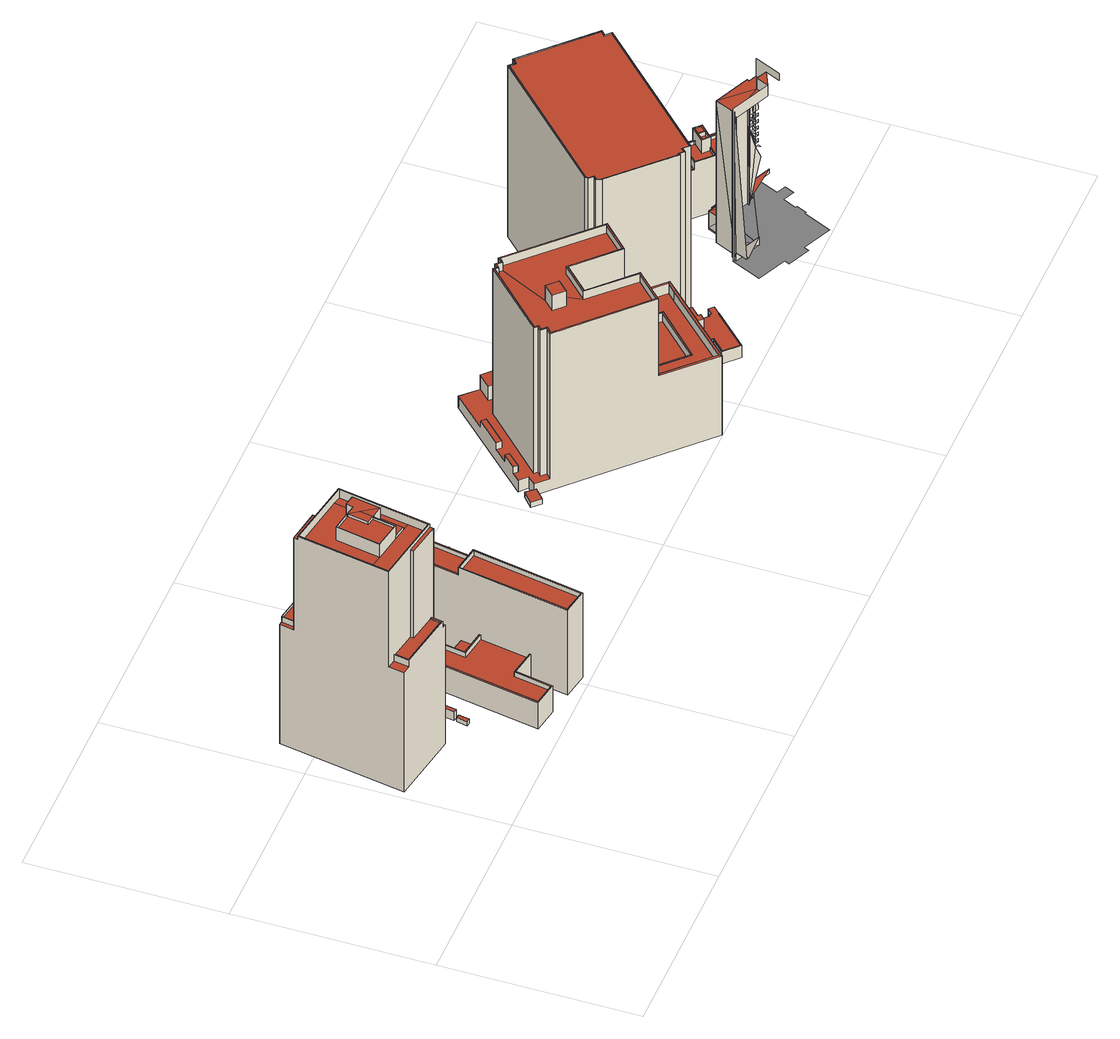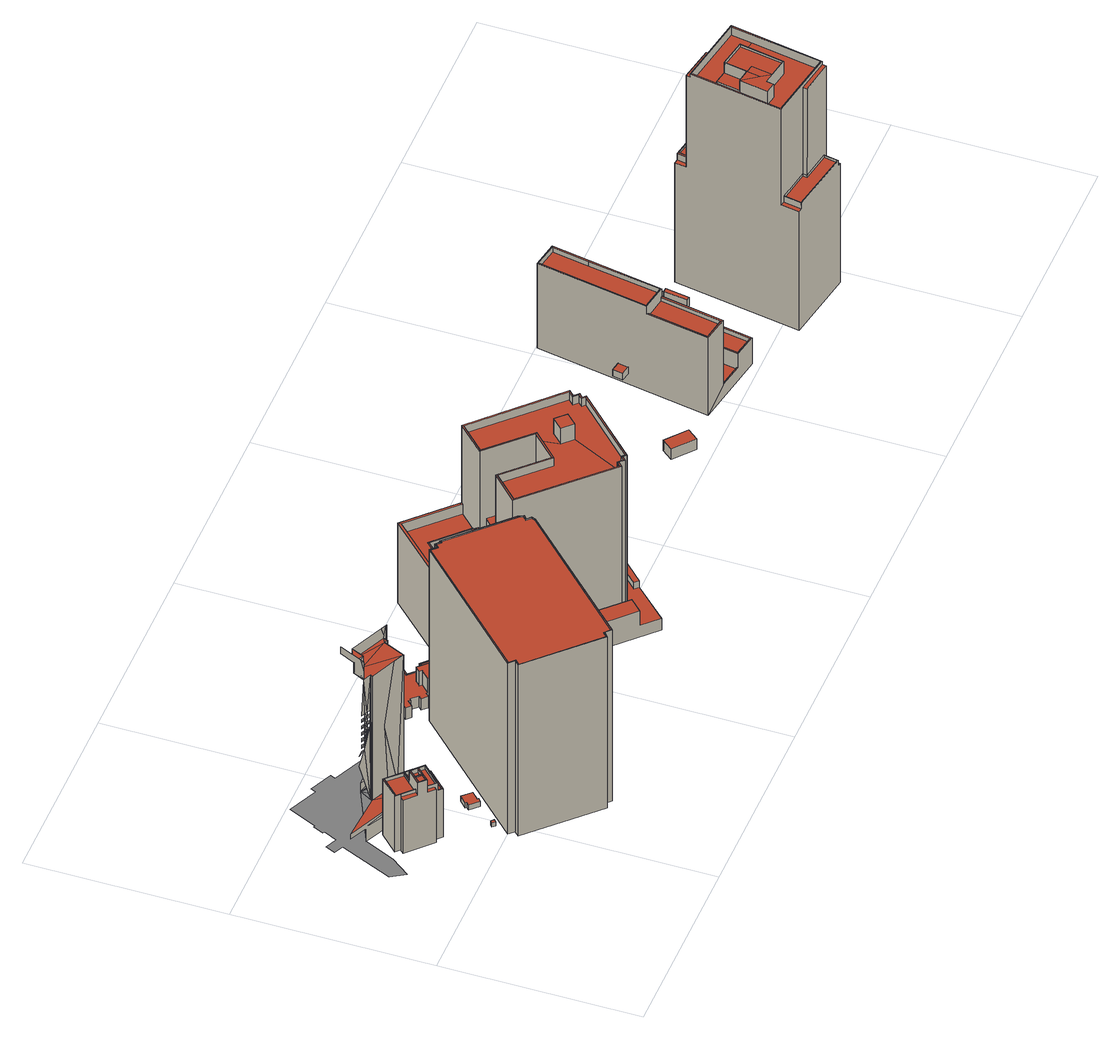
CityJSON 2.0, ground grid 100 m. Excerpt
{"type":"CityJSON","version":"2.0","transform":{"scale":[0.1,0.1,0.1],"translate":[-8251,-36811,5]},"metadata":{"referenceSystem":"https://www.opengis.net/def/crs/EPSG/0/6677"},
"CityObjects":{
"building1":{"type":"Building","attributes":{"class":3002,"usage":401,"measuredHeight":129.6,"storeysAboveGround":29,"storeysBelowGround":0,"prefecture":13,"city":13103,"footprintArea":2425.63,"fireproofType":1001,"coverageRatio":60,"floorAreaRatio":400,"surveyYear":2021,"urbanPlanType":21,"areaClassificationType":22,"landUseType":212,"districts":"6","detailedUsage":"1210","floodRisk_description":10,"floodRisk_rank":1,"floodRisk_depth":0.33,"floodRisk_adminType":2,"floodRisk_scale":2,"meshCode":"53394509"},"geometry":[{"type":"Solid","lod":"2","boundaries":[[[[0,1,2,3]],[[4,5,6,7]],[[8,9,10,11,12,13,14,15]],[[16,17,18,19]],[[20,21,22,23]],[[24,25,26,27]],[[5,28,29,6]],[[30,31,21,20]],[[32,33,34,35]],[[36,4,7,37]],[[38,39,40,41,42,43]],[[44,45,46,47,48,49,41,40,50]],[[51,52,53,54]],[[52,55,56,53]],[[57,58,38,43,45,44]],[[59,60,61]],[[62,56,55]],[[63,64,65,66]],[[67,68,69,70]],[[71,60,59,72,73,37]],[[23,22,74,31,30,75]],[[76,77,78,79]],[[80,81,82,83,84,85,86,87]],[[88,89,90,91,92,93,94,95]],[[28,61,60,29]],[[71,37,7,96,97]],[[98,51,54,99]],[[100,101,102,103]],[[97,104,105,106,60,71]],[[99,107,98]],[[37,73,36]],[[108,109,110,111,112,113]],[[76,79,45,43]],[[54,67,70,99]],[[82,81,59,61]],[[105,104,41,49]],[[65,64,2,1,68,67,54,53]],[[19,114,115,16]],[[83,82,61,28]],[[20,57,44,50,30]],[[90,89,62,55]],[[74,22,100,103,32,35,3,2,64,63]],[[95,94,107,115]],[[0,3,35,34,12,11,27,26]],[[93,92,51,98]],[[46,45,79,7,6]],[[57,20,23,58]],[[86,85,4,36]],[[9,110,109,101,100,22,21,25,24,10]],[[63,66,56,62,114,19,18,31,74]],[[29,47,46,6]],[[16,115,107,99,70,69,17]],[[81,80,72,59]],[[24,27,11,10]],[[85,84,5,4]],[[80,87,73,72]],[[7,79,78,96]],[[111,8,15,112]],[[56,66,65,53]],[[84,83,28,5]],[[30,50,40,39,75]],[[87,86,36,73]],[[106,105,49,48]],[[108,113,14,13,33,32,103,102]],[[69,68,1,0,26,25,21,31,18,17]],[[109,108,102,101]],[[91,90,55,52]],[[48,47,29,60,106]],[[77,76,43,42]],[[77,97,96,78]],[[112,15,14,113]],[[12,34,33,13]],[[75,39,38,58,23]],[[88,95,115,114]],[[89,88,114,62]],[[110,9,8,111]],[[92,91,52,51]],[[97,77,42,41,104]],[[94,93,98,107]]]],"semantics":{"surfaces":[{"type":"GroundSurface"},{"type":"RoofSurface"},{"type":"WallSurface"}],"values":[[0,1,1,1,1,1,1,1,1,1,1,1,1,1,1,1,1,1,1,1,1,1,1,1,1,1,1,1,1,1,1,1,2,2,2,2,2,2,2,2,2,2,2,2,2,2,2,2,2,2,2,2,2,2,2,2,2,2,2,2,2,2,2,2,2,2,2,2,2,2,2,2,2,2,2,2,2,2,2]]}}]},
"building2":{"type":"Building","attributes":{"class":3001,"usage":461,"measuredHeight":-9999,"storeysAboveGround":9999,"storeysBelowGround":9999,"prefecture":13,"city":13103,"footprintArea":-9999,"fireproofType":1011,"coverageRatio":60,"floorAreaRatio":400,"surveyYear":1,"urbanPlanType":21,"areaClassificationType":22,"landUseType":214,"districts":"6","detailedUsage":"0","meshCode":"53394509"},"geometry":[{"type":"Solid","lod":"2","boundaries":[[[[116,117,118,119]],[[120,121,122,123]],[[117,116,121,120]],[[118,117,120,123]],[[116,119,122,121]],[[119,118,123,122]]]],"semantics":{"surfaces":[{"type":"GroundSurface"},{"type":"RoofSurface"},{"type":"WallSurface"}],"values":[[0,1,2,2,2,2]]}}]},
"building3":{"type":"Building","attributes":{"class":3001,"usage":461,"measuredHeight":5.2,"storeysAboveGround":9999,"storeysBelowGround":9999,"prefecture":13,"city":13103,"footprintArea":-9999,"fireproofType":1011,"coverageRatio":60,"floorAreaRatio":400,"surveyYear":1,"urbanPlanType":21,"areaClassificationType":22,"landUseType":214,"districts":"6","detailedUsage":"0","meshCode":"53394509"},"geometry":[{"type":"Solid","lod":"2","boundaries":[[[[124,125,126,127]],[[128,129,130,131]],[[124,127,130,129]],[[125,124,129,128]],[[127,126,131,130]],[[126,125,128,131]]]],"semantics":{"surfaces":[{"type":"GroundSurface"},{"type":"RoofSurface"},{"type":"WallSurface"}],"values":[[0,1,2,2,2,2]]}}]},
"building4":{"type":"Building","attributes":{"class":3001,"usage":421,"measuredHeight":5.7,"storeysAboveGround":1,"storeysBelowGround":0,"prefecture":13,"city":13103,"footprintArea":24.83,"fireproofType":1001,"coverageRatio":60,"floorAreaRatio":400,"surveyYear":2021,"urbanPlanType":21,"areaClassificationType":22,"landUseType":214,"districts":"6","detailedUsage":"1110","meshCode":"53394509"},"geometry":[{"type":"Solid","lod":"2","boundaries":[[[[132,133,134,135]],[[136,137,138,139]],[[135,134,139,138]],[[132,135,138,137]],[[134,133,136,139]],[[133,132,137,136]]]],"semantics":{"surfaces":[{"type":"GroundSurface"},{"type":"RoofSurface"},{"type":"WallSurface"}],"values":[[0,1,2,2,2,2]]}}]},
"building5":{"type":"Building","attributes":{"class":3002,"usage":421,"measuredHeight":43.6,"storeysAboveGround":11,"storeysBelowGround":0,"prefecture":13,"city":13103,"footprintArea":3037.69,"fireproofType":1001,"coverageRatio":60,"floorAreaRatio":400,"surveyYear":2021,"urbanPlanType":21,"areaClassificationType":22,"landUseType":214,"districts":"6","detailedUsage":"1110","floodRisk_description":10,"floodRisk_rank":1,"floodRisk_depth":0.11,"floodRisk_adminType":2,"floodRisk_scale":2,"landslideRisk_description":1,"landslideRisk_areaType":2,"meshCode":"53394509"},"geometry":[{"type":"Solid","lod":"2","boundaries":[[[[140,141,142,143,144,145,146,147,148,149,150,151]],[[143,148,147,144]],[[152,153,154,155]],[[156,157,158,159]],[[160,161,162,163]],[[164,165,166,167]],[[168,169,170,171,172]],[[173,174,175,176]],[[177,178,179,180]],[[181,182,183,184]],[[155,154,175,174]],[[177,185,186,178]],[[167,166,187,188]],[[189,190,191,192]],[[180,179,153,152]],[[188,187,193,194]],[[195,196,197,198,199,200,201,202]],[[203,204,205,206]],[[170,207,208,171]],[[209,210,173,176]],[[208,207,211,212,213]],[[194,193,214,215]],[[164,215,214,165]],[[216,217,218,219,220]],[[213,156,159,208]],[[183,182,174,173,191,190,145,144,206,205,162,161]],[[181,211,207,170,169,148]],[[163,162,205,204]],[[161,160,184,183]],[[142,141,180,152]],[[175,202,201,176]],[[153,196,195,154]],[[182,181,148,143,155,174]],[[187,216,220,193]],[[214,219,218,165]],[[145,190,189,146]],[[178,198,197,179]],[[212,211,181,184,160,163,204,203,147,146,189,192,210,209,200,199,186,185,151,150,215,164,167]],[[193,220,219,214]],[[198,178,186,199]],[[172,157,156,213,212,167,188,168]],[[173,210,192,191]],[[154,195,202,175]],[[168,188,194,149,148,169]],[[165,218,217,166]],[[200,209,176,201]],[[141,140,177,180]],[[206,144,147,203]],[[143,142,152,155]],[[150,149,194,215]],[[166,217,216,187]],[[171,158,157,172]],[[208,159,158,171]],[[140,151,185,177]],[[179,197,196,153]]]],"semantics":{"surfaces":[{"type":"GroundSurface"},{"type":"RoofSurface"},{"type":"WallSurface"}],"values":[[0,0,1,1,1,1,1,1,1,1,1,1,1,1,1,1,1,1,1,1,1,1,1,1,2,2,2,2,2,2,2,2,2,2,2,2,2,2,2,2,2,2,2,2,2,2,2,2,2,2,2,2,2,2,2]]}}]},
"building6":{"type":"Building","attributes":{"class":3003,"usage":421,"measuredHeight":3.8,"storeysAboveGround":9999,"storeysBelowGround":0,"prefecture":13,"city":13103,"footprintArea":24.77,"fireproofType":1011,"coverageRatio":60,"floorAreaRatio":400,"surveyYear":2021,"urbanPlanType":21,"areaClassificationType":22,"landUseType":214,"districts":"6","detailedUsage":"1110","meshCode":"53394509"},"geometry":[{"type":"Solid","lod":"2","boundaries":[[[[221,222,223,224]],[[225,226,227,228]],[[222,221,226,225]],[[221,224,227,226]],[[223,222,225,228]],[[224,223,228,227]]]],"semantics":{"surfaces":[{"type":"GroundSurface"},{"type":"RoofSurface"},{"type":"WallSurface"}],"values":[[0,1,2,2,2,2]]}}]},
"building7":{"type":"Building","attributes":{"class":3001,"usage":421,"measuredHeight":6.5,"storeysAboveGround":1,"storeysBelowGround":0,"prefecture":13,"city":13103,"footprintArea":92.1,"fireproofType":1001,"coverageRatio":80,"floorAreaRatio":600,"surveyYear":2021,"urbanPlanType":21,"areaClassificationType":22,"landUseType":214,"districts":"10","detailedUsage":"1110","meshCode":"53394509","name":"赤坂警察署米国大使館警備派出所"},"geometry":[{"type":"Solid","lod":"2","boundaries":[[[[229,230,231,232]],[[233,234,235,236]],[[230,229,234,233]],[[229,232,235,234]],[[232,231,236,235]],[[231,230,233,236]]]],"semantics":{"surfaces":[{"type":"GroundSurface"},{"type":"RoofSurface"},{"type":"WallSurface"}],"values":[[0,1,2,2,2,2]]}}]},
"building8":{"type":"Building","attributes":{"class":3003,"usage":422,"measuredHeight":-9999,"storeysAboveGround":1,"storeysBelowGround":0,"prefecture":13,"city":13103,"footprintArea":41.04,"fireproofType":1002,"coverageRatio":80,"floorAreaRatio":600,"surveyYear":2021,"urbanPlanType":21,"areaClassificationType":22,"landUseType":214,"districts":"10","detailedUsage":"1131","meshCode":"53394509"},"geometry":[{"type":"Solid","lod":"2","boundaries":[[[[237,238,239,240]],[[241,242,243,244]],[[239,238,241,244]],[[238,237,242,241]],[[240,239,244,243]],[[237,240,243,242]]]],"semantics":{"surfaces":[{"type":"GroundSurface"},{"type":"RoofSurface"},{"type":"WallSurface"}],"values":[[0,1,2,2,2,2]]}}]},
"building9":{"type":"Building","attributes":{"class":9999,"usage":422,"measuredHeight":99.2,"storeysAboveGround":19,"storeysBelowGround":0,"prefecture":13,"city":13103,"footprintArea":5879.69,"fireproofType":1001,"coverageRatio":80,"floorAreaRatio":600,"surveyYear":2021,"urbanPlanType":21,"areaClassificationType":22,"landUseType":214,"districts":"10","detailedUsage":"1131","floodRisk_description":10,"floodRisk_rank":1,"floodRisk_depth":0.16,"floodRisk_adminType":2,"floodRisk_scale":2,"meshCode":"53394509","name":"虎の門病院"},"geometry":[{"type":"Solid","lod":"2","boundaries":[[[[245,246,247,248,249,250,251,252,253,254,255,256,257,258,259,260,261,262,263,264,265,266,267,268,269,270,271,272,273,274,275,276,277,278,279,280,281,282,283,284,285,286,287]],[[288,289,290,291]],[[292,293,294,295]],[[296,297,298,299]],[[300,301,302,303]],[[304,305,306]],[[307,308,309,310]],[[311,312,313,314,315,316,317,318]],[[319,320,321,322]],[[323,324,325,326]],[[327,328,329,330,331,332]],[[333,334,335,336]],[[337,338,339,340]],[[341,342,343,344]],[[345,346,347,348,349,350,351,352]],[[353,303,302,354]],[[335,355,356,336]],[[357,358,359,360,361,362,363,364,365,366,367,368,369,370,371,372,373,374,375,376,377,378,379]],[[292,295,380,381]],[[382,383,384,385,386,387,388,389,390,391]],[[392,393,394,395]],[[396,397,398,399,400,401,402,403,404]],[[405,322,321,406]],[[407,408,409,410]],[[411,412,413,414]],[[415,416,417,418]],[[419,420,421,422]],[[423,424,425,426,427,428,429,430,431,400,399,432,433,398,397,434]],[[435,436,437,438]],[[439,440,441,442,443]],[[444,445,446,447]],[[448,422,421,449]],[[450,340,339,451]],[[381,380,306,305]],[[452,453,454,455,456,457,458,459,460,461,462,463,464,465,466,467]],[[468,469,470,471]],[[415,418,338,337]],[[448,449,472,473]],[[474,447,446,475]],[[476,477,320,319]],[[393,392,478,479]],[[480,481,482,483]],[[353,354,484,485]],[[450,451,486,487]],[[488,489,490,491]],[[492,344,343,493]],[[395,394,334,333]],[[441,440,289,288]],[[474,475,494,495]],[[480,291,290,481]],[[405,406,298,297]],[[484,443,442,485]],[[487,486,496,497]],[[498,499,500,501]],[[502,503,504,505]],[[296,299,301,300]],[[473,472,498,501]],[[407,497,496,408]],[[506,436,435,325,324]],[[507,508,509,510,511,512]],[[420,419,513,514]],[[492,493,417,416]],[[515,294,293,516,517]],[[483,482,477,476]],[[341,495,494,342]],[[444,410,409,445]],[[518,519,520,521,522]],[[523,524,525,526,527,528,529,530,531,532,533,534,535,536,537,538,539,540,541,357,379,542,543,544,545,546,547,548,549,550,551,552,553,554,555,556,557,558,559,560]],[[512,511,556,555]],[[310,509,508,307]],[[446,465,464,475]],[[359,498,472,360]],[[419,422,261,260]],[[475,464,463,494]],[[489,488,398,433]],[[409,467,466,445]],[[481,401,400,482]],[[339,456,455,451]],[[445,466,465,446]],[[557,510,509,310,271,270,558]],[[266,265,500,292,381]],[[365,513,419,260,259,366]],[[432,399,491,490]],[[320,430,429,321]],[[528,505,504,525,524,414,413,559,558,270,269,529]],[[486,454,453,496]],[[532,531,267,266,381,305,319,322]],[[273,272,309,308]],[[288,291,438,437,478,392,384,383,517,516]],[[290,402,401,481]],[[540,442,441,541]],[[559,413,412,560]],[[250,249,546,545]],[[282,281,416,415]],[[493,460,459,417]],[[406,428,427,298]],[[284,283,337,340]],[[283,282,415,337]],[[487,497,287,286]],[[535,296,300,536]],[[294,391,390,295]],[[295,390,389,380]],[[490,489,433,432]],[[394,393,316,315]],[[354,423,434,484]],[[264,263,473,501]],[[336,356,323,326,476,319,305,304,388,387]],[[385,395,333,386]],[[314,313,335,334]],[[281,280,492,416]],[[384,392,395,385]],[[334,394,315,314]],[[554,274,273,308,307,508,507]],[[269,268,530,529]],[[251,250,545,352,351,375,374]],[[550,520,519,551]],[[289,403,402,290]],[[536,300,303,537]],[[399,398,488,491]],[[326,328,327,468,471,483,476]],[[325,329,328,326]],[[258,257,368,367]],[[417,459,458,418]],[[254,253,372,371]],[[549,521,520,550]],[[386,333,336,387]],[[343,461,460,493]],[[523,411,414,524]],[[327,332,469,468]],[[501,500,265,264]],[[517,383,382,515]],[[362,421,420,363]],[[299,426,425,301]],[[515,382,391,294]],[[482,400,431,477]],[[388,304,306,380,389]],[[526,503,502,527]],[[364,514,513,365]],[[438,291,480,470,469,332,331]],[[525,504,503,526]],[[499,498,359,358]],[[276,275,549,548]],[[279,278,341,344]],[[542,347,346,543]],[[537,303,353,538]],[[255,254,371,370]],[[245,287,497,407]],[[292,500,499,358,357,293]],[[268,267,531,530]],[[252,251,374,373]],[[436,318,317,479,478,437]],[[246,245,407,410]],[[484,434,397,443]],[[549,275,274,554,553,522,521]],[[348,347,542,379,378]],[[439,396,404,440]],[[249,248,547,546]],[[298,427,426,299]],[[539,485,442,540]],[[448,473,263,262]],[[541,441,288,516,293,357]],[[285,284,340,450]],[[286,285,450,487]],[[363,420,514,364]],[[480,483,471,470]],[[377,349,348,378]],[[551,519,518,552]],[[247,444,447,547,248]],[[317,316,393,479]],[[544,345,352,545]],[[313,312,355,335]],[[418,458,457,338]],[[302,424,423,354]],[[311,318,436,506]],[[277,276,548,474,495]],[[408,452,467,409]],[[556,511,510,557]],[[361,449,421,362]],[[435,330,329,325]],[[280,279,344,492]],[[376,350,349,377]],[[253,252,373,372]],[[324,323,356,355,312,311,506]],[[256,255,370,369]],[[560,412,411,523]],[[360,472,449,361]],[[533,405,297,534]],[[477,431,430,320]],[[532,322,405,533]],[[547,447,474,548]],[[247,246,410,444]],[[552,518,522,553]],[[278,277,495,341]],[[422,448,262,261]],[[554,507,512,555]],[[438,331,330,435]],[[534,297,296,535]],[[538,353,485,539]],[[440,404,403,289]],[[259,258,367,366]],[[543,346,345,544]],[[443,397,396,439]],[[338,457,456,339]],[[301,425,424,302]],[[272,271,310,309]],[[496,453,452,408]],[[494,463,462,342]],[[321,429,428,406]],[[257,256,369,368]],[[342,462,461,343]],[[527,502,505,528]],[[451,455,454,486]],[[375,351,350,376]]]],"semantics":{"surfaces":[{"type":"GroundSurface"},{"type":"RoofSurface"},{"type":"WallSurface"}],"values":[[0,1,1,1,1,1,1,1,1,1,1,1,1,1,1,1,1,1,1,1,1,1,1,1,1,1,1,1,1,1,1,1,1,1,1,1,1,1,1,1,1,1,1,1,1,1,1,1,1,1,1,1,1,1,1,1,1,1,1,1,1,1,1,1,1,1,1,1,2,2,2,2,2,2,2,2,2,2,2,2,2,2,2,2,2,2,2,2,2,2,2,2,2,2,2,2,2,2,2,2,2,2,2,2,2,2,2,2,2,2,2,2,2,2,2,2,2,2,2,2,2,2,2,2,2,2,2,2,2,2,2,2,2,2,2,2,2,2,2,2,2,2,2,2,2,2,2,2,2,2,2,2,2,2,2,2,2,2,2,2,2,2,2,2,2,2,2,2,2,2,2,2,2,2,2,2,2,2,2,2,2,2,2,2,2,2,2,2,2,2,2,2,2,2,2,2,2,2,2,2,2,2,2,2,2,2,2,2,2,2,2,2,2]]}}]},
"building10":{"type":"Building","attributes":{"class":9999,"usage":401,"measuredHeight":98.4,"storeysAboveGround":21,"storeysBelowGround":0,"prefecture":13,"city":13103,"footprintArea":1985.17,"fireproofType":1001,"coverageRatio":80,"floorAreaRatio":600,"surveyYear":2021,"urbanPlanType":21,"areaClassificationType":22,"landUseType":212,"districts":"10","detailedUsage":"1210","floodRisk_description":10,"floodRisk_rank":1,"floodRisk_depth":0.08,"floodRisk_adminType":2,"floodRisk_scale":2,"meshCode":"53394509"},"geometry":[{"type":"MultiSurface","lod":"2","boundaries":[[[561,562,563]],[[564,561,563]],[[561,565,566]],[[561,564,565]],[[567,566,565]],[[568,565,564]],[[565,568,567]],[[567,568,569]],[[570,571,568,572]],[[573,562,561]],[[569,568,572]],[[574,567,569]],[[568,575,572]],[[576,561,566]],[[569,572,574]],[[572,577,578,570]],[[567,576,566]],[[574,572,575]],[[574,576,567]],[[579,580,581,568,571,582]],[[568,564,580]],[[575,583,574]],[[573,561,576]],[[575,568,581]],[[577,584,585,578]],[[574,583,586]],[[587,576,574]],[[587,574,586]],[[588,583,575]],[[583,589,586]],[[588,575,581]],[[586,589,587]],[[568,581,588,590,591,592,593,584,577,572]],[[589,594,587]],[[595,596,597,598]],[[584,593,599,597,596,585]],[[589,583,593]],[[600,576,587]],[[601,588,581,580]],[[598,594,589]],[[581,601,588]],[[602,583,588]],[[603,587,594]],[[599,598,589]],[[580,604,601]],[[583,602,593]],[[598,605,594]],[[588,601,590]],[[587,603,600]],[[589,593,599]],[[604,590,588,601]],[[594,605,603]],[[590,601,604]],[[602,588,590]],[[605,598,606]],[[607,591,590,604,608,609]],[[610,604,609]],[[605,611,603]],[[612,613,605,614]],[[615,616,617,618,619,620,621,622,623,624,625,626,627,628,629,582,571,570,578,585,596,595,613,612,630,631,632,633,634]],[[635,636,602]],[[637,602,638]],[[602,637,635]],[[602,639,640]],[[638,602,641]],[[640,641,602]],[[614,611,605]],[[636,593,602]],[[592,642,599,593]],[[599,593,636]],[[606,614,605]],[[604,643,590]],[[639,602,644]],[[638,645,637]],[[641,640,646]],[[602,590,643]],[[636,635,647]],[[648,576,600]],[[645,638,649]],[[641,646,650]],[[651,603,611]],[[614,605,606,652]],[[653,635,654]],[[644,602,643]],[[600,603,651]],[[604,610,643]],[[647,635,655]],[[655,635,656]],[[656,635,657]],[[657,635,658]],[[658,635,653]],[[644,659,646]],[[650,660,649]],[[660,650,646]],[[661,645,649]],[[662,654,645]],[[651,611,614]],[[649,663,661]],[[663,649,660]],[[645,661,662]],[[654,662,653]],[[664,646,659]],[[646,664,660]],[[606,652,614]],[[644,643,659]],[[614,652,630,612]],[[636,647,665]],[[600,652,606]],[[651,614,652]],[[652,606,631,630]],[[657,658,666]],[[656,667,655]],[[662,668,653]],[[663,669,661]],[[664,670,660]],[[659,643,671]],[[651,652,600]],[[667,656,672]],[[666,658,673]],[[668,662,674]],[[669,663,675]],[[670,664,676]],[[677,647,678]],[[679,606,598]],[[599,680,598]],[[606,648,600]],[[631,606,605,613,595,598,681,682,683,632]]],"semantics":{"surfaces":[{"type":"OuterCeilingSurface"},{"type":"WallSurface"},{"type":"GroundSurface"},{"type":"RoofSurface"},{"type":"OuterFloorSurface"}],"values":[0,1,1,1,2,1,1,1,1,0,1,2,3,1,1,1,2,1,2,1,1,1,1,3,1,1,2,2,3,1,3,1,3,1,1,1,1,2,1,1,1,3,2,3,3,3,1,1,2,1,1,1,1,3,1,1,1,1,1,2,1,1,1,1,1,1,1,1,1,1,4,1,1,1,1,3,1,2,1,1,2,3,1,1,2,1,1,1,1,1,1,1,1,1,1,1,1,1,1,1,1,1,1,4,1,1,1,1,1,1,1,1,1,1,1,1,1,1,1,1,1,1,1,1,3,1,1]}}]},
"building11":{"type":"Building","attributes":{"class":3002,"usage":461,"measuredHeight":3.2,"storeysAboveGround":9999,"storeysBelowGround":9999,"prefecture":13,"city":13103,"footprintArea":-9999,"fireproofType":1011,"coverageRatio":80,"floorAreaRatio":600,"surveyYear":1,"urbanPlanType":21,"areaClassificationType":22,"landUseType":212,"districts":"10","detailedUsage":"0","floodRisk_description":10,"floodRisk_rank":1,"floodRisk_depth":0.19,"floodRisk_adminType":2,"floodRisk_scale":2,"meshCode":"53394509"},"geometry":[{"type":"Solid","lod":"2","boundaries":[[[[684,685,686,687,688,689,690,691]],[[692,693,694,695,696,697,698,699]],[[685,684,692,699]],[[689,688,696,695]],[[684,691,693,692]],[[690,689,695,694]],[[686,685,699,698]],[[687,686,698,697]],[[691,690,694,693]],[[688,687,697,696]]]],"semantics":{"surfaces":[{"type":"GroundSurface"},{"type":"RoofSurface"},{"type":"WallSurface"}],"values":[[0,1,2,2,2,2,2,2,2,2]]}}]},
"building12":{"type":"Building","attributes":{"class":3002,"usage":401,"measuredHeight":-9999,"storeysAboveGround":38,"storeysBelowGround":2,"prefecture":13,"city":13103,"footprintArea":4030.52,"fireproofType":1001,"coverageRatio":80,"floorAreaRatio":600,"surveyYear":2021,"urbanPlanType":21,"areaClassificationType":22,"landUseType":212,"districts":"10","detailedUsage":"1210","floodRisk_description":10,"floodRisk_rank":1,"floodRisk_depth":0.11,"floodRisk_adminType":2,"floodRisk_scale":2,"meshCode":"53394509"},"geometry":[{"type":"Solid","lod":"2","boundaries":[[[[700,701,702,703]],[[704,705,706,707]],[[700,703,706,705]],[[702,701,704,707]],[[703,702,707,706]],[[701,700,705,704]]]],"semantics":{"surfaces":[{"type":"GroundSurface"},{"type":"RoofSurface"},{"type":"WallSurface"}],"values":[[0,1,2,2,2,2]]}}]},
"building13":{"type":"Building","attributes":{"class":3002,"usage":401,"measuredHeight":34.5,"storeysAboveGround":9,"storeysBelowGround":0,"prefecture":13,"city":13103,"footprintArea":359.28,"fireproofType":1001,"coverageRatio":80,"floorAreaRatio":600,"surveyYear":2021,"urbanPlanType":21,"areaClassificationType":22,"landUseType":212,"districts":"10","detailedUsage":"1210","floodRisk_description":10,"floodRisk_rank":1,"floodRisk_depth":0.09,"floodRisk_adminType":2,"floodRisk_scale":2,"meshCode":"53394509"},"geometry":[{"type":"Solid","lod":"2","boundaries":[[[[708,709,710,711,712,713,714,715]],[[716,717,718,719,720]],[[721,722,723,724]],[[725,726,727]],[[716,728,729,730]],[[731,732,733,734]],[[718,735,736,719]],[[737,738,739,740]],[[741,742,743,744]],[[745,746,747,748]],[[749,750,751]],[[752,753,746,745]],[[748,747,727,726]],[[754,755,756,757,758]],[[730,729,759,760]],[[761,762,763,764]],[[765,766,767,768]],[[739,738,769,770,771,772]],[[773,774,775,776]],[[777,778,779,780]],[[781,782,783,784,785,786,787,788]],[[740,789,752,790,737]],[[760,759,791,792]],[[791,728,716,720,793,792]],[[794,792,793,736,735]],[[774,773,731,734]],[[789,750,749,753,752]],[[759,744,743,791]],[[751,788,787,749]],[[769,709,708,780,770]],[[710,709,769,738,737,790]],[[731,767,766,732]],[[752,745,775,774,711,710,790]],[[739,755,754,740]],[[724,723,726,725,782,781,717,716,730]],[[714,713,722,721]],[[771,770,780,779]],[[708,715,777,780]],[[728,742,741,729]],[[751,750,794,735,718,717,781,788]],[[749,787,786,753]],[[772,756,755,739]],[[727,783,782,725]],[[750,757,756,772,771,779,778,760,792,794]],[[747,784,783,727]],[[746,785,784,747]],[[729,741,744,759]],[[720,762,761,793]],[[789,758,757,750]],[[753,786,785,746]],[[736,764,763,719]],[[712,711,774,734]],[[724,730,760,778,777,715,714,721]],[[793,761,764,736]],[[719,763,762,720]],[[773,768,767,731]],[[776,765,768,773]],[[745,748,733,732,766,765,776,775]],[[712,734,733,748,726,723,722,713]],[[791,743,742,728]],[[740,754,758,789]]]],"semantics":{"surfaces":[{"type":"GroundSurface"},{"type":"RoofSurface"},{"type":"WallSurface"}],"values":[[0,1,1,1,1,1,1,1,1,1,1,1,1,1,1,1,1,1,1,1,1,1,1,1,1,1,1,2,2,2,2,2,2,2,2,2,2,2,2,2,2,2,2,2,2,2,2,2,2,2,2,2,2,2,2,2,2,2,2,2,2]]}}]}
},
"vertices":[
[0,521,50],[112,1163,50],[479,1099,50],[367,457,50],[285,669,1400],[147,693,1400],[145,691,1400],[287,666,1400],[53,517,825],[66,591,825],[60,592,825],[47,513,825],[345,461,825],[355,521,825],[348,522,825],[338,467,825],[274,1062,1352],[100,1092,1352],[96,1071,1352],[270,1041,1352],[21,604,1371],[14,600,1371],[381,536,1371],[376,543,1371],[60,592,785],[14,600,785],[0,521,785],[47,513,785],[186,916,1400],[185,918,1400],[101,1064,1371],[96,1071,1371],[377,517,785],[355,521,785],[345,461,785],[367,457,785],[305,783,1400],[308,785,1400],[394,647,1320],[456,1002,1320],[416,1010,1320],[400,918,1320],[374,773,1320],[353,655,1320],[39,710,1320],[287,666,1320],[145,691,1320],[185,918,1320],[340,891,1320],[346,928,1320],[101,1064,1320],[133,1158,819],[454,1101,819],[456,1103,819],[131,1160,819],[439,1014,819],[440,1011,819],[21,604,1320],[376,543,1320],[285,899,1400],[286,901,1400],[283,899,1400],[439,1012,819],[463,1007,781],[479,1099,781],[456,1103,781],[440,1011,781],[131,1160,784],[112,1163,784],[100,1092,784],[119,1089,784],[319,852,1400],[267,792,1400],[306,785,1400],[463,1007,1371],[456,1002,1371],[353,655,1337],[374,773,1337],[308,784,1337],[287,666,1337],[267,792,1385],[285,899,1385],[283,899,1385],[186,916,1385],[147,693,1385],[285,669,1385],[305,783,1385],[306,785,1385],[270,1041,804],[439,1012,804],[439,1014,804],[454,1101,804],[133,1158,804],[121,1091,804],[121,1089,804],[274,1062,804],[308,784,1400],[374,773,1400],[121,1091,819],[119,1089,819],[381,536,1352],[205,566,1352],[202,548,1352],[377,517,1352],[400,918,1400],[346,928,1400],[340,891,1400],[121,1089,819],[202,548,817],[205,566,817],[66,591,817],[53,517,817],[338,467,817],[348,522,817],[270,1041,819],[274,1062,819],
[507,391,77],[487,394,77],[498,450,77],[517,446,77],[487,394,103],[507,391,103],[517,446,103],[498,450,103],
[523,461,74],[503,464,74],[522,584,74],[542,581,74],[503,464,128],[523,461,128],[542,581,128],[522,584,128],
[627,682,37],[701,669,37],[695,636,37],[622,649,37],[701,669,95],[627,682,95],[622,649,95],[695,636,95],
[769,260,50],[736,71,50],[607,94,50],[763,977,50],[851,741,50],[831,621,50],[962,598,50],[983,719,50],[1156,907,50],[999,23,50],[866,47,50],[899,237,50],[607,94,211],[615,99,211],[769,968,211],[763,977,211],[972,611,504],[1092,592,504],[1147,901,504],[1028,922,504],[1018,924,116],[886,947,116],[854,758,116],[986,736,116],[899,237,573],[906,235,573],[968,606,573],[964,613,573],[1100,590,527],[1156,907,527],[1148,909,527],[1147,901,527],[1092,592,527],[814,525,211],[887,955,211],[878,949,211],[806,519,211],[769,260,211],[763,268,211],[730,79,211],[736,71,211],[1020,931,127],[887,955,127],[886,947,127],[1018,924,127],[899,237,211],[900,244,211],[1093,585,573],[1100,590,573],[962,598,131],[831,621,131],[815,525,131],[945,504,131],[994,30,573],[999,23,573],[769,968,184],[615,99,184],[730,79,184],[763,268,184],[900,244,184],[944,496,184],[806,519,184],[878,949,184],[983,719,127],[986,736,127],[854,758,127],[851,741,127],[1029,930,527],[1028,922,527],[944,496,211],[945,504,211],[1020,931,527],[964,613,527],[972,611,527],[874,52,573],[866,47,573],[1093,585,544],[968,606,544],[906,235,544],[874,52,544],[994,30,544],
[1131,486,113],[1121,434,113],[1074,443,113],[1083,494,113],[1121,434,155],[1131,486,155],[1083,494,155],[1074,443,155],
[1475,808,78],[1371,892,78],[1415,946,78],[1518,862,78],[1371,892,143],[1475,808,143],[1518,862,143],[1415,946,143],
[2040,629,91],[1986,581,91],[1948,622,91],[2002,671,91],[1986,581,122],[2040,629,122],[2002,671,122],[1948,622,122],
[3445,435,14],[3428,418,14],[3408,438,14],[3402,432,14],[3406,428,14],[3359,379,14],[3379,359,14],[3395,375,14],[3421,349,14],[3405,333,14],[3439,300,14],[3447,308,14],[3456,299,14],[3481,325,14],[3502,305,14],[3300,97,14],[3227,168,14],[3291,233,14],[3234,290,14],[3206,261,14],[3117,348,14],[2779,2,14],[2106,664,14],[2144,703,14],[2104,741,14],[2541,1189,14],[2820,916,14],[2835,931,14],[2860,906,14],[2840,886,14],[3076,656,14],[3125,708,14],[3111,733,14],[3128,750,14],[3108,770,14],[3114,788,14],[3695,1373,14],[3722,1346,14],[3744,1368,14],[4061,1053,14],[4039,1030,14],[4066,1004,14],[3473,408,14],[2944,618,981],[2934,618,981],[2811,495,981],[2811,486,981],[3117,348,504],[3166,396,504],[3149,396,504],[3108,356,504],[2187,676,981],[2168,657,981],[2178,657,981],[2196,676,981],[2172,691,981],[2181,691,981],[2483,992,981],[2483,1001,981],[2560,235,504],[2551,226,504],[2569,226,504],[2846,892,84],[2860,906,84],[2835,931,84],[2820,916,84],[2694,341,394],[2685,351,394],[2646,311,394],[2797,161,394],[3013,376,394],[2862,527,394],[2821,486,394],[2830,477,394],[2551,226,981],[2551,236,981],[2173,607,981],[2163,607,981],[2681,355,504],[2689,347,504],[2697,355,504],[2688,363,504],[2665,387,491],[2688,363,491],[2697,355,491],[2820,477,491],[2811,486,491],[2788,510,491],[2797,152,447],[2797,161,447],[2646,311,447],[2637,311,447],[3744,1368,1069],[3744,1363,1069],[4056,1053,1069],[4061,1053,1069],[3128,750,1069],[3133,750,1069],[3113,771,1069],[3108,770,1069],[3335,402,173],[3099,637,173],[3035,572,173],[3320,289,173],[3342,312,173],[3332,322,173],[3374,364,173],[3359,379,173],[2497,986,981],[2497,977,981],[2685,351,447],[2681,355,447],[3166,396,84],[3120,350,84],[3206,267,84],[3234,295,84],[3297,233,84],[3233,168,84],[3300,103,84],[3462,269,84],[3465,266,84],[3502,305,84],[3481,325,84],[3456,299,84],[3447,308,84],[3439,300,84],[3405,333,84],[3421,349,84],[3395,375,84],[3379,359,84],[3374,364,84],[3332,322,84],[3342,312,84],[3320,289,84],[3189,419,84],[2779,19,504],[2779,2,504],[2944,601,444],[2935,610,444],[2862,536,444],[3022,376,444],[2797,152,444],[2637,311,444],[2560,235,444],[2779,19,444],[3108,356,444],[3149,396,444],[2862,536,447],[2862,527,447],[3013,376,447],[3022,376,447],[2542,978,932],[2538,973,932],[2413,723,932],[2463,674,932],[2480,563,932],[2612,695,932],[2811,495,932],[2934,618,932],[2559,994,932],[2191,634,981],[2200,634,981],[3445,435,1069],[3445,440,1069],[3428,423,1069],[3428,418,1069],[2284,886,125],[2399,1003,125],[2379,1023,125],[2264,905,125],[3722,1346,1069],[3695,1373,1069],[3695,1367,1069],[3722,1341,1069],[3300,97,88],[3300,103,88],[3233,168,88],[3227,168,88],[2497,977,932],[2483,992,932],[2181,691,932],[2196,676,932],[2178,657,932],[2200,634,932],[2173,607,932],[2551,236,932],[2679,363,932],[2411,621,932],[2361,670,932],[2516,995,932],[2820,477,504],[2830,477,504],[2816,491,504],[2811,486,504],[2542,978,981],[2559,994,981],[2559,1004,981],[2538,982,981],[2538,973,981],[3408,438,1069],[3408,443,1069],[3402,437,1069],[3402,432,1069],[3291,233,88],[3297,233,88],[4039,1030,1069],[4033,1030,1069],[3445,440,1064],[3473,413,1064],[4060,1004,1064],[4033,1030,1064],[4056,1053,1064],[3744,1363,1064],[3722,1341,1064],[3695,1367,1064],[3117,786,1064],[3113,771,1064],[3133,750,1064],[3116,732,1064],[3128,711,1064],[3402,437,1064],[3408,443,1064],[3428,423,1064],[2665,387,555],[2788,510,555],[2612,685,555],[2489,563,555],[3234,295,88],[3234,290,88],[3125,708,1069],[3128,711,1069],[2688,363,981],[2679,363,981],[2816,491,447],[2821,486,447],[2612,685,981],[2612,695,981],[2480,563,981],[2489,563,981],[2516,995,981],[2516,1004,981],[4060,1004,1069],[4066,1004,1069],[2413,723,1026],[2361,670,1026],[2411,621,1026],[2463,674,1026],[3114,788,1069],[3117,786,1069],[3116,732,1069],[3111,733,1069],[3473,413,1069],[3473,408,1069],[3206,267,88],[3120,350,88],[3117,348,88],[3206,261,88],[2156,760,125],[2219,825,125],[2202,841,125],[2139,777,125],[2694,341,504],[2840,886,173],[2846,892,173],[2820,916,173],[2619,1112,173],[2559,1052,173],[2783,829,173],[3465,266,88],[3462,269,88],[2944,601,504],[2944,618,504],[2935,610,504],[2789,822,173],[3030,582,173],[3090,642,173],[3076,656,173],[2847,880,173],[2284,886,84],[2264,905,84],[2202,841,84],[2219,825,84],[2156,760,84],[2139,777,84],[2104,741,84],[2144,703,84],[2106,664,84],[2163,607,84],[2191,634,84],[2168,657,84],[2187,676,84],[2172,691,84],[2483,1001,84],[2497,986,84],[2516,1004,84],[2538,982,84],[2559,1004,84],[3035,572,84],[3099,637,84],[3335,402,84],[3359,379,84],[3406,428,84],[3402,432,84],[3125,708,84],[3076,656,84],[3090,642,84],[3030,582,84],[2789,822,84],[2847,880,84],[2840,886,84],[2783,829,84],[2559,1052,84],[2619,1112,84],[2541,1189,84],[2379,1023,84],[2399,1003,84],
[3894,342,67],[3880,276,67],[3867,282,67],[3899,354,950],[3899,354,17],[3894,342,17],[3912,348,17],[3912,348,883],[3922,371,17],[3922,371,8],[3912,348,8],[3922,371,883],[4031,280,67],[3939,363,17],[3939,363,883],[4031,280,17],[3938,363,883],[3939,364,8],[3894,356,950],[4097,264,950],[4097,264,883],[3894,356,8],[3987,472,883],[3987,471,883],[3987,472,8],[3987,472,17],[4024,456,17],[4125,327,883],[4024,456,119],[4179,302,883],[4204,359,883],[4163,377,883],[4169,390,883],[4060,536,17],[4060,536,8],[4024,455,8],[4024,455,119],[4060,536,119],[4169,390,119],[4153,494,17],[4125,327,950],[4164,378,883],[4110,514,17],[4179,302,950],[4110,514,82],[4153,494,82],[4204,359,992],[4145,226,950],[4145,226,992],[4205,360,992],[4124,545,17],[4124,545,8],[4110,514,8],[4124,545,82],[4515,595,8],[4399,328,8],[4446,307,8],[4424,258,8],[4363,285,8],[4332,216,8],[4342,211,8],[4317,158,8],[4308,162,8],[4244,19,8],[4093,87,8],[4081,60,8],[3967,112,8],[3979,138,8],[3827,207,8],[4167,526,8],[4153,495,8],[4328,416,8],[4394,568,8],[4471,667,8],[4167,377,568],[4164,378,119],[4167,377,589],[4167,377,607],[4167,377,668],[4167,377,647],[4167,377,628],[4163,378,119],[4205,360,883],[4185,369,668],[4185,369,589],[4185,369,647],[4200,362,448],[4326,416,17],[4185,369,607],[4185,369,628],[4167,526,17],[4167,526,82],[4200,362,549],[4185,369,568],[4200,362,469],[4200,362,488],[4200,362,509],[4200,362,528],[4200,362,668],[4200,362,628],[4200,362,589],[4200,362,568],[4200,362,607],[4200,362,647],[4233,347,368],[4217,354,509],[4217,354,469],[4217,354,549],[4217,354,589],[4217,354,628],[4217,354,668],[4217,354,488],[4217,354,528],[4217,354,568],[4217,354,607],[4217,354,647],[4233,347,429],[4217,354,448],[4326,416,97],[4421,374,119],[4420,374,119],[4420,374,91],[4328,416,91],
[3930,822,11],[3972,780,11],[3959,767,11],[3964,762,11],[3928,726,11],[3886,769,11],[3921,804,11],[3916,808,11],[3930,822,42],[3916,808,42],[3921,804,42],[3886,769,42],[3928,726,42],[3964,762,42],[3959,767,42],[3972,780,42],
[4046,920,15],[4034,909,15],[4021,923,15],[4033,935,15],[4034,909,39],[4046,920,39],[4033,935,39],[4021,923,39],
[4328,584,10],[4349,562,10],[4259,471,10],[4087,640,10],[4180,734,10],[4212,702,10],[4227,717,10],[4345,601,10],[4226,652,414],[4194,619,414],[4198,615,414],[4201,619,414],[4230,648,414],[4227,717,337],[4212,702,337],[4245,670,337],[4259,685,337],[4242,667,353],[4245,670,353],[4239,670,353],[4234,652,414],[4259,678,414],[4259,685,414],[4180,726,307],[4195,711,307],[4199,715,307],[4180,734,307],[4223,591,414],[4227,594,414],[4261,474,353],[4345,559,353],[4342,563,353],[4258,477,353],[4259,678,410],[4234,652,410],[4259,627,410],[4284,653,410],[4106,621,353],[4112,621,353],[4199,709,353],[4199,715,353],[4221,587,353],[4227,587,353],[4224,590,353],[4184,544,353],[4184,550,353],[4258,477,334],[4342,563,334],[4271,632,334],[4227,587,334],[4187,547,334],[4284,653,414],[4292,653,414],[4255,624,389],[4230,648,389],[4201,619,389],[4227,594,389],[4110,625,302],[4195,711,302],[4180,726,302],[4095,640,302],[4349,562,353],[4328,584,353],[4275,636,353],[4271,632,353],[4095,640,307],[4087,640,307],[4106,621,307],[4110,625,307],[4345,601,337],[4292,653,337],[4275,636,337],[4328,584,337],[4194,619,333],[4242,667,333],[4239,670,333],[4199,709,333],[4112,621,333],[4184,550,333],[4221,587,333],[4224,590,333],[4187,547,353],[4259,471,353],[4259,627,414],[4259,620,414],[4255,624,414],[4227,587,414]
]}
